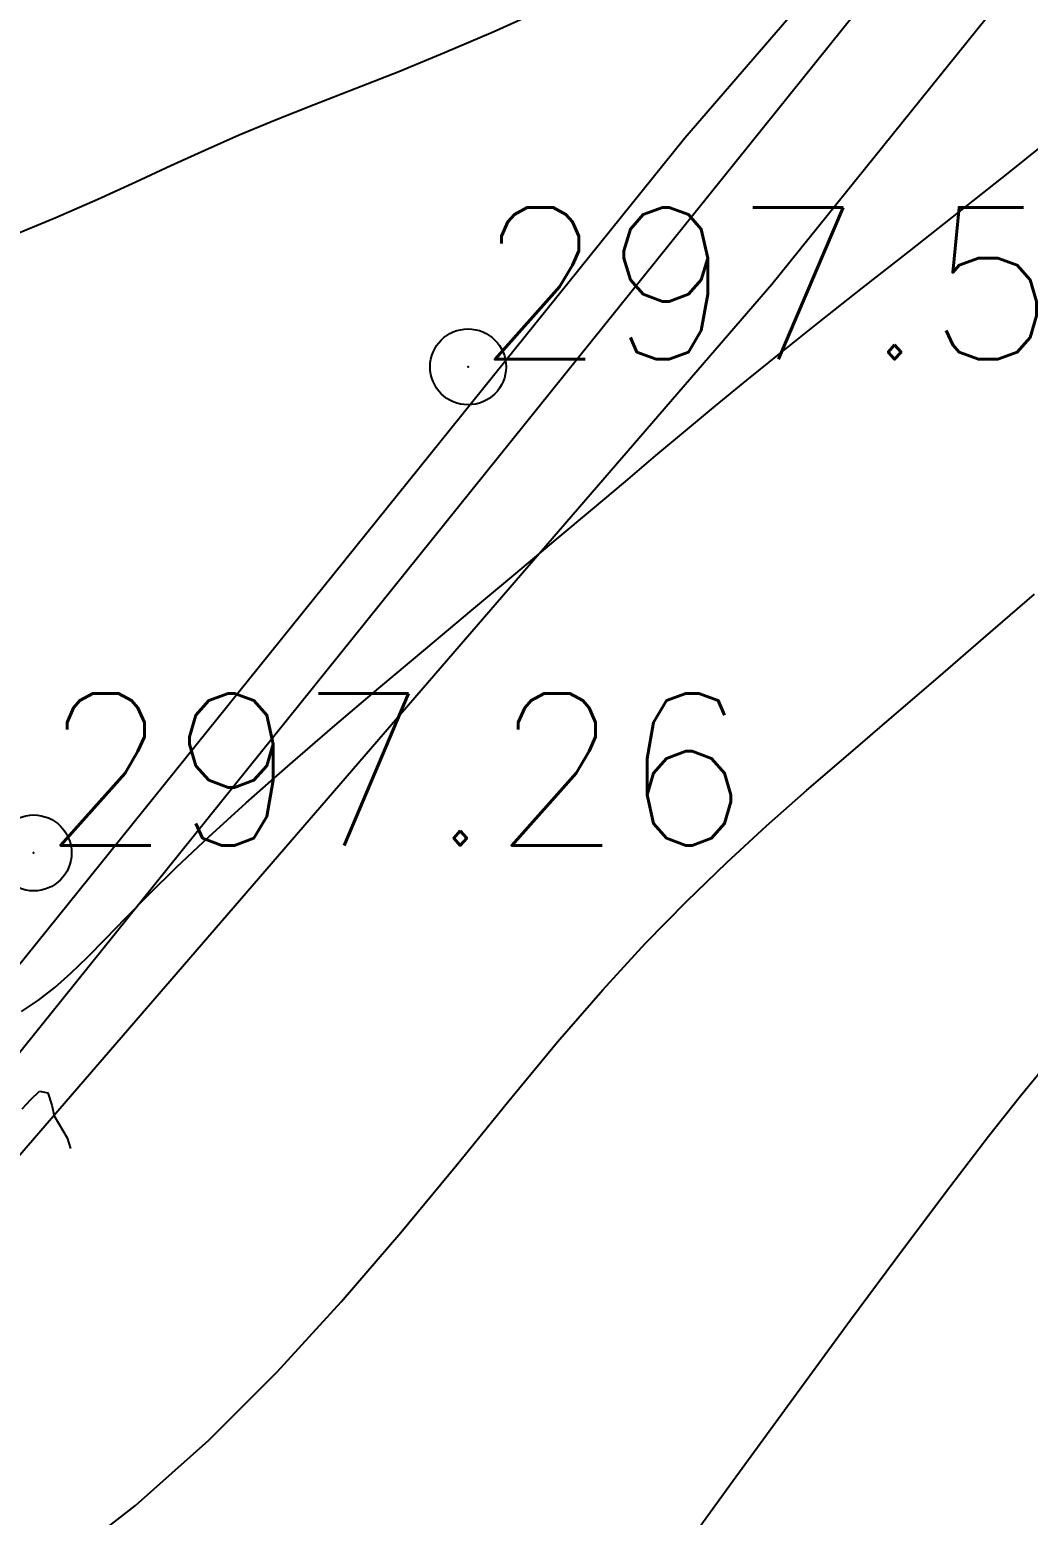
# Model space of a CAD drawing. Header units: millimetres. Extents: x 524954 to 526204, y 9523489 to 9524010.
# Drawn here: x 526004.86 to 526011.43, y 9523772.16 to 9523781.94 of the extents above; entities that cross this region are included whole.
import ezdxf

# ---------------------------------------------------------------- set-up
doc = ezdxf.new("R2010")
doc.units = ezdxf.units.MM
doc.header["$PDMODE"] = 32
doc.header["$PDSIZE"] = 0.5
doc.linetypes.add('ACAD_ISO12W100', pattern=[21, 12, -3, 0, -3, 0, -3])
for name, color, linetype in [('Arbre', 34, 'ACAD_ISO12W100'), ('CN_01_00', 3, 'Continuous'), ('CN_02_00', 4, 'Continuous'), ('CN_05_00', 6, 'Continuous'), ('PLUME_1', 7, 'Continuous'), ('PLUME_3', 4, 'Continuous'), ('TopoAlt', 3, 'Continuous'), ('TOPOJIS', 7, 'Continuous')]:
    doc.layers.add(name, color=color, linetype=linetype)
doc.styles.add('Simplex 1.0', font='Simplex.shx', dxfattribs={"width": 0.99, "height": 1})

# ---------------------------------------------------------------- blocks, each defined once
blk = doc.blocks.new('TCPOINT M')
at = {"color": 0}
blk.add_point((0, 0), dxfattribs=at)
at = {"layer": 'TopoAlt', "style": 'Simplex 1.0', "width": 0.99}
blk.add_attdef('ALT', (0.15, 0.15), '', height=1, dxfattribs=at)
blk = doc.blocks.new('v088')
at = {"color": 3, "linetype": 'Continuous'}
for p, q in [((3.2465, 5.665), (3.3042, 5.7189)), ((3.3042, 5.7189), (3.3581, 5.7073)), ((3.3581, 5.7073), (3.385, 5.6266)), ((3.1888, 5.6035), (3.2465, 5.665)), ((3.385, 5.6266), (3.4004, 5.5573)), ((3.4004, 5.5573), (3.485, 5.4112)), ((3.485, 5.4112), (3.5081, 5.3419))]:
    blk.add_line(p, q, dxfattribs=at)

msp = doc.modelspace()

# ---------------------------------------------------------------- linework, layer by layer
at = {"layer": 'CN_01_00', "elevation": 297, "flags": 128}
msp.add_lwpolyline([(526004.8046, 9523775.4752), (526004.9176, 9523775.5492), (526005.0245, 9523775.6323), (526005.1299, 9523775.726), (526005.2392, 9523775.8325), (526005.358, 9523775.9536), (526005.4918, 9523776.0914), (526005.6459, 9523776.2478), (526005.826, 9523776.4249), (526006.0374, 9523776.6246), (526006.2833, 9523776.8476), (526006.5576, 9523777.089), (526006.8519, 9523777.3428), (526007.1575, 9523777.6028), (526007.4662, 9523777.8627), (526007.7694, 9523778.1166), (526008.0586, 9523778.3581), (526008.3254, 9523778.5811), (526008.564, 9523778.7816), (526008.78, 9523778.9636), (526008.9814, 9523779.1334), (526009.1765, 9523779.297), (526009.3734, 9523779.4606), (526009.5804, 9523779.6305), (526009.8055, 9523779.8128), (526010.057, 9523780.0135), (526010.3403, 9523780.2371), (526010.6496, 9523780.48), (526010.9761, 9523780.7367), (526011.3113, 9523781.002), (526011.6466, 9523781.2704)], dxfattribs=at)
at = {"layer": 'CN_02_00', "flags": 128}
for points, elevation in [([(526004.7128, 9523780.569), (526005.0304, 9523780.7004), (526005.3083, 9523780.8219), (526005.5572, 9523780.9352), (526005.788, 9523781.0421), (526006.0115, 9523781.1445), (526006.2385, 9523781.2442), (526006.4781, 9523781.3432), (526006.7325, 9523781.4441), (526007.0024, 9523781.5497), (526007.2881, 9523781.6628), (526007.5903, 9523781.7861), (526007.9095, 9523781.9225), (526008.2462, 9523782.0747)], 298), ([(526005.042, 9523771.8229), (526005.5558, 9523772.222), (526006.0373, 9523772.6523), (526006.488, 9523773.1028), (526006.9094, 9523773.5625), (526007.303, 9523774.0204), (526007.6705, 9523774.4655), (526008.0132, 9523774.887), (526008.3329, 9523775.2738), (526008.6314, 9523775.618), (526008.9134, 9523775.9245), (526009.1837, 9523776.2011), (526009.4474, 9523776.4557), (526009.7094, 9523776.6962), (526009.9747, 9523776.9306), (526010.2483, 9523777.1666), (526010.5352, 9523777.4123), (526010.8385, 9523777.6731), (526011.1533, 9523777.9451), (526011.4729, 9523778.2223)], 296)]:
    msp.add_lwpolyline(points, dxfattribs=dict(at, elevation=elevation))
at = {"layer": 'CN_05_00', "elevation": 295, "flags": 128}
msp.add_lwpolyline([(526009.0879, 9523771.8332), (526009.4906, 9523772.3882), (526009.8861, 9523772.9311), (526010.2631, 9523773.4454), (526010.61, 9523773.9143), (526010.9153, 9523774.3213), (526011.1706, 9523774.6543), (526011.3809, 9523774.9198), (526011.5542, 9523775.129)], dxfattribs=at)
at = {"layer": 'PLUME_1'}
msp.add_lwpolyline([(525458.4726, 9523640.2581), (525480.3887, 9523635.3405), (525499.5931, 9523633.233), (525627.7485, 9523622.0329), (525657.4251, 9523620.6897), (525687.4547, 9523621.3777), (525717.3751, 9523623.5616), (525747.1135, 9523628.239), (525776.244, 9523634.3759), (525805.1925, 9523643.0063), (525833.5332, 9523653.0962), (525860.7309, 9523665.108), (525887.2843, 9523679.0782), (525913.1935, 9523695.0066), (525937.4975, 9523712.3218), (525960.6949, 9523731.0603), (525982.7493, 9523751.7207), (526003.235, 9523773.2692), (526022.079, 9523796.7032), (526039.8529, 9523821.0618), (526045.291, 9523828.9786), (526068.1754, 9523865.7422)], dxfattribs=at)
at = {"layer": 'PLUME_3'}
for points in [[(526021.5803, 9523796.6668), (526015.6436, 9523788.7135), (526009.1717, 9523781.2225), (526009.1717, 9523781.2225), (526002.7363, 9523773.2328), (525996.2281, 9523766.2404), (525989.2576, 9523758.713), (525989.2576, 9523758.713), (525982.2507, 9523751.6843), (525974.7451, 9523744.6191), (525967.7018, 9523738.0891), (525967.7018, 9523738.0891), (525960.1598, 9523731.5226), (525952.6178, 9523724.9561)], [(525953.1893, 9523723.9952), (525960.7313, 9523730.5616), (525961.2299, 9523730.598), (525968.2733, 9523737.1281), (525975.7788, 9523744.1933), (525982.8221, 9523750.7233), (525983.2844, 9523751.2584), (525989.7926, 9523758.2508), (525996.7996, 9523765.2795), (526003.2714, 9523772.7705), (526003.7337, 9523773.3056), (526009.7432, 9523780.2615), (526016.1787, 9523788.2512), (526022.6141, 9523796.2409)]]:
    msp.add_lwpolyline(points, dxfattribs=at)

# ---------------------------------------------------------------- block references
at = {"layer": 'Arbre'}
msp.add_blockref('v088', (526001.6205, 9523769.2307), dxfattribs=at)
at = {"layer": 'TOPOJIS'}
ref = msp.add_blockref('TCPOINT M', (526007.7449, 9523779.7175, 297.54), dxfattribs=at)
ref.add_attrib('ALT', '297.54', (526007.7949, 9523779.7675, 297.54), dxfattribs={"layer": 'TopoAlt', "height": 1, "style": 'Simplex 1.0', "width": 0.99})
ref = msp.add_blockref('TCPOINT M', (526004.8853, 9523776.5181, 297.26), dxfattribs=at)
ref.add_attrib('ALT', '297.26', (526004.9353, 9523776.5681, 297.26), dxfattribs={"layer": 'TopoAlt', "height": 1, "style": 'Simplex 1.0', "width": 0.99})

doc.saveas('drawing.dxf')
